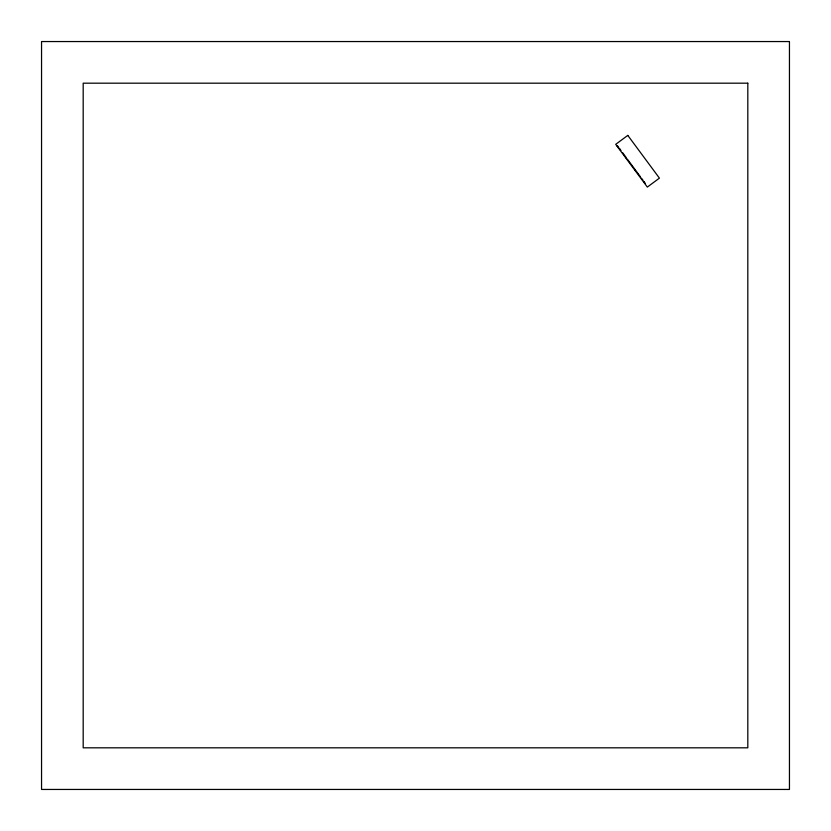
<?xml version="1.0" encoding="UTF-8"?>
<svg xmlns="http://www.w3.org/2000/svg" width="831" height="831" viewBox="0 0 831 831"><rect width="100%" height="100%" fill="white"/><g stroke="black" fill="none" stroke-linecap="round" stroke-linejoin="round"><path stroke-width="1.25" d="M617.028 146.111L617.475 145.778L618.794 147.565L618.347 147.897M625.681 157.807L626.138 157.475L622.533 152.613M634.936 170.313L635.393 169.991L627.312 159.074M619.687 148.77L620.954 150.484M635.684 170.376L637.907 173.388M638.281 173.897L640.223 176.515M641.418 178.135L642.997 180.265M643.88 181.47L645.303 183.381M619.729 149.092L620.331 149.902M643.713 181.501L644.316 182.311M627.8 135.391L615.709 144.334L647.339 187.079L659.419 178.135L627.8 135.391M789.45 41.55L41.55 41.55L41.55 789.45L789.45 789.45L789.45 41.55M747.817 83.183L83.183 83.183L83.183 747.817L747.817 747.817L747.817 83.183"/></g></svg>
